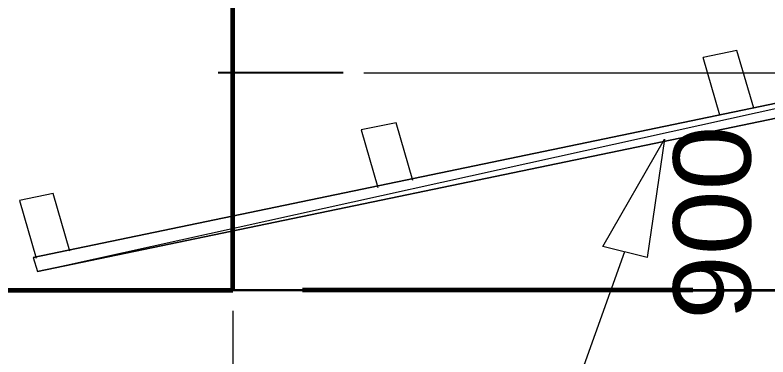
# Model space of a CAD drawing. Header units: millimetres. Extents: x 5 to 415, y 5 to 287.
# Drawn here: x 130.65 to 146.39, y 137.75 to 144.9 of the extents above; entities that cross this region are included whole.
import ezdxf

# ---------------------------------------------------------------- set-up
doc = ezdxf.new("R2010")
doc.units = ezdxf.units.MM
for name, color, linetype in [('GA_BACKGROUND', 253, 'Continuous'), ('SHEET_GEOMETRY', 7, 'Continuous'), ('SHEET_TEXT', 7, 'Continuous')]:
    doc.layers.add(name, color=color, linetype=linetype)

msp = doc.modelspace()

# ---------------------------------------------------------------- linework, layer by layer
at = {"layer": 'GA_BACKGROUND', "lineweight": 0}
for p, q in [((131.026, 139.827), (154.655, 144.742)), ((154.655, 144.742), (131.026, 139.827)), ((154.655, 144.742), (131.026, 139.827)), ((131.116, 139.532), (154.655, 144.742)), ((131.116, 139.532), (154.655, 144.742)), ((131.116, 139.532), (155.098, 144.522)), ((155.098, 144.522), (131.116, 139.532)), ((131.116, 139.532), (155.098, 144.522)), ((145.745, 144.164), (145.039, 144.013)), ((146.096, 142.957), (145.745, 144.164)), ((145.39, 142.806), (145.039, 144.013)), ((138.618, 142.647), (137.883, 142.504)), ((138.969, 141.44), (138.618, 142.647)), ((137.883, 142.504), (138.233, 141.297)), ((142.942, 140.061), (144.233, 142.304)), ((144.233, 142.304), (143.87, 139.829)), ((131.441, 141.17), (130.735, 141.02)), ((131.791, 139.963), (131.441, 141.17)), ((130.735, 141.02), (131.086, 139.812)), ((143.87, 139.829), (142.942, 140.061)), ((143.391, 139.949), (123.979, 85.631)), ((131.026, 139.827), (131.116, 139.532)), ((131.026, 139.827), (131.116, 139.532)), ((100.669, 139.166), (232.059, 139.041))]:
    msp.add_line(p, q, dxfattribs=at)
at = {"layer": 'SHEET_GEOMETRY', "lineweight": 30}
for p, q in [((135.201, 139.146), (135.201, 154.296)), ((158.307, 139.146), (135.201, 139.146))]:
    msp.add_line(p, q, dxfattribs=at)
at = {"layer": 'SHEET_GEOMETRY', "lineweight": 60}
for p, q in [((135.201, 139.146), (135.201, 154.296)), ((101.195, 139.146), (135.201, 139.146)), ((144.823, 139.146), (136.659, 139.146))]:
    msp.add_line(p, q, dxfattribs=at)
at = {"layer": 'SHEET_GEOMETRY', "lineweight": 25}
msp.add_line((137.507, 143.697), (134.891, 143.697), dxfattribs=at)
at = {"layer": 'SHEET_GEOMETRY', "lineweight": 15}
for p, q in [((137.943, 143.697), (149.588, 143.697)), ((137.943, 143.697), (149.588, 143.697)), ((134.765, 139.146), (121.25, 139.146)), ((135.201, 138.71), (135.201, 130.971))]:
    msp.add_line(p, q, dxfattribs=at)
at = {"layer": 'SHEET_GEOMETRY', "lineweight": 50}
msp.add_line((144.823, 139.146), (136.659, 139.146), dxfattribs=at)

# ---------------------------------------------------------------- texts
at = {"layer": 'SHEET_TEXT', "width": 1.125272}
msp.add_text('900', height=1.6199, rotation=90, dxfattribs=at).set_placement((146.033, 138.522))

doc.saveas('drawing.dxf')
